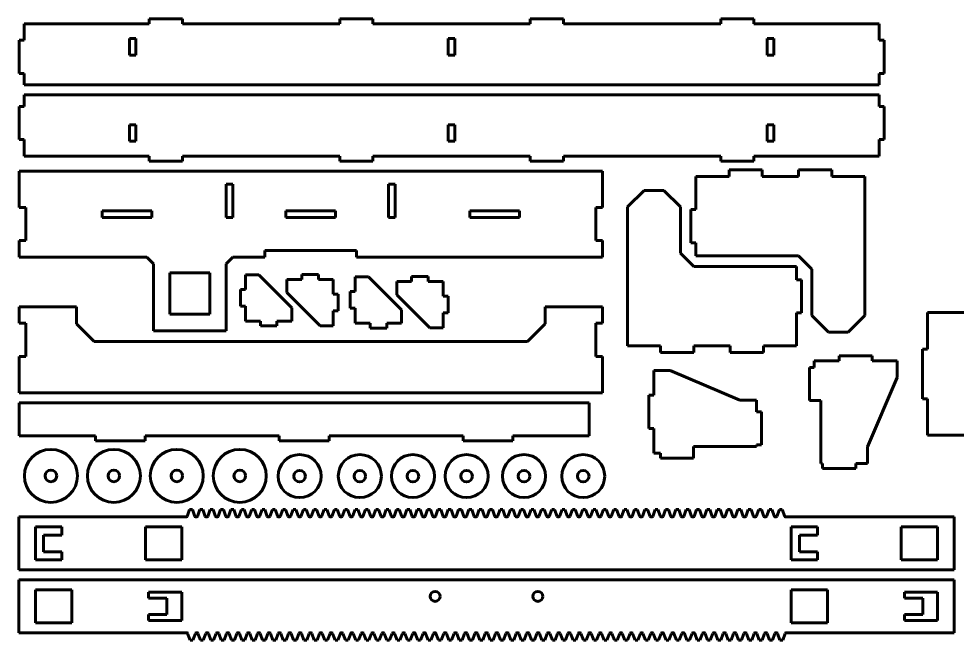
# Model space of a CAD drawing. Header units: millimetres. Extents: x 25 to 1179, y 185 to 548.
# Drawn here: x 25.4 to 308.6, y 185.8 to 373.5 of the extents above; entities that cross this region are included whole.
import ezdxf

# ---------------------------------------------------------------- set-up
doc = ezdxf.new("R2010")
doc.units = ezdxf.units.MM
for name, color, linetype in [('BOTTOM_CORNER_SU', 7, 'Continuous'), ('BOTTOM_JOINT_SUP', 7, 'Continuous'), ('CORNER_SUPPORT', 7, 'Continuous'), ('Default', 7, 'Continuous'), ('FRONT_SUPPORT_PL', 7, 'Continuous'), ('LEG_JOINT_FRONT_', 7, 'Continuous'), ('LEG_JOINT_PLATE', 7, 'Continuous'), ('MAIN_SUPPORT', 7, 'Continuous'), ('RACK_COUNTER_BAC', 7, 'Continuous'), ('RACK_FOR_X', 7, 'Continuous'), ('SPACER', 7, 'Continuous'), ('SPACER_TOP', 7, 'Continuous'), ('TOP_CORNER_SUPPO', 7, 'Continuous')]:
    doc.layers.add(name, color=color, linetype=linetype)

# ---------------------------------------------------------------- blocks, each defined once
blk = doc.blocks.new('SE6')
at = {"layer": 'BOTTOM_JOINT_SUP', "color": 7, "linetype": 'Continuous', "lineweight": 60}
for p, q in [((93.83, 296.23), (97.83, 296.23)), ((93.83, 291.73), (93.83, 296.23)), ((107.83, 286.23), (97.83, 296.23)), ((92.33, 291.73), (93.83, 291.73)), ((92.33, 286.73), (92.33, 291.73)), ((92.33, 286.73), (93.83, 286.73)), ((93.83, 282.23), (93.83, 286.73)), ((107.83, 286.23), (107.83, 282.23)), ((98.33, 282.23), (93.83, 282.23)), ((98.33, 280.73), (98.33, 282.23)), ((103.33, 280.73), (98.33, 280.73)), ((107.83, 282.23), (103.33, 282.23)), ((103.33, 280.73), (103.33, 282.23))]:
    blk.add_line(p, q, dxfattribs=at)
blk = doc.blocks.new('SE7')
at = {"layer": 'FRONT_SUPPORT_PL', "color": 7, "linetype": 'Continuous', "lineweight": 60}
for p, q in [((25.53, 257.54), (197.53, 257.54)), ((25.53, 257.54), (25.53, 247.54)), ((197.53, 247.54), (197.53, 257.54)), ((48.53, 247.54), (25.53, 247.54)), ((48.53, 246.04), (48.53, 247.54)), ((63.53, 246.04), (63.53, 247.54)), ((104.03, 247.54), (63.53, 247.54)), ((104.03, 246.04), (104.03, 247.54)), ((159.53, 247.54), (119.03, 247.54)), ((119.03, 246.04), (119.03, 247.54)), ((159.53, 246.04), (159.53, 247.54)), ((174.53, 247.54), (174.53, 246.04)), ((174.53, 247.54), (197.53, 247.54)), ((48.53, 246.04), (63.53, 246.04)), ((119.03, 246.04), (104.03, 246.04)), ((174.53, 246.04), (159.53, 246.04))]:
    blk.add_line(p, q, dxfattribs=at)
blk = doc.blocks.new('SE8')
at = {"layer": 'LEG_JOINT_FRONT_', "color": 7, "linetype": 'Continuous', "lineweight": 60}
for p, q in [((25.53, 286.54), (42.81, 286.54)), ((25.53, 281.54), (25.53, 286.54)), ((42.81, 281.34), (42.81, 286.54)), ((184.25, 286.54), (201.53, 286.54)), ((184.25, 286.54), (184.25, 281.34)), ((201.53, 286.54), (201.53, 281.54)), ((25.53, 281.54), (27.53, 281.54)), ((27.53, 281.54), (27.53, 271.54)), ((48.11, 276.04), (42.81, 281.34)), ((184.25, 281.34), (178.96, 276.04)), ((199.53, 271.54), (199.53, 281.54)), ((199.53, 281.54), (201.53, 281.54)), ((178.96, 276.04), (48.11, 276.04)), ((25.53, 260.54), (25.53, 271.54)), ((27.53, 271.54), (25.53, 271.54)), ((201.53, 271.54), (199.53, 271.54)), ((201.53, 271.54), (201.53, 260.54)), ((201.53, 260.54), (25.53, 260.54))]:
    blk.add_line(p, q, dxfattribs=at)
blk = doc.blocks.new('SE9')
at = {"layer": 'LEG_JOINT_PLATE', "color": 7, "linetype": 'Continuous', "lineweight": 60}
for p, q in [((25.53, 327.54), (201.53, 327.54)), ((25.53, 316.54), (25.53, 327.54)), ((201.53, 327.54), (201.53, 316.54)), ((88.03, 323.54), (88.03, 313.54)), ((90.03, 323.54), (88.03, 323.54)), ((90.03, 313.54), (90.03, 323.54)), ((137.03, 323.54), (137.03, 313.54)), ((139.03, 323.54), (137.03, 323.54)), ((139.03, 313.54), (139.03, 323.54)), ((27.53, 316.54), (25.53, 316.54)), ((27.53, 316.54), (27.53, 306.54)), ((50.53, 313.54), (50.53, 315.54)), ((50.53, 315.54), (65.53, 315.54)), ((65.53, 315.54), (65.53, 313.54)), ((106.03, 315.54), (106.03, 313.54)), ((121.03, 315.54), (106.03, 315.54)), ((121.03, 313.54), (121.03, 315.54)), ((161.53, 315.54), (161.53, 313.54)), ((176.53, 315.54), (161.53, 315.54)), ((176.53, 313.54), (176.53, 315.54)), ((199.53, 316.54), (201.53, 316.54)), ((199.53, 306.54), (199.53, 316.54)), ((65.53, 313.54), (50.53, 313.54)), ((88.03, 313.54), (90.03, 313.54)), ((121.03, 313.54), (106.03, 313.54)), ((137.03, 313.54), (139.03, 313.54)), ((176.53, 313.54), (161.53, 313.54)), ((25.53, 301.54), (25.53, 306.54)), ((27.53, 306.54), (25.53, 306.54)), ((199.53, 306.54), (201.53, 306.54)), ((201.53, 306.54), (201.53, 301.54)), ((127.36, 303.54), (99.71, 303.54)), ((99.71, 303.54), (99.71, 301.54)), ((127.36, 301.54), (127.36, 303.54)), ((64.03, 301.54), (25.53, 301.54)), ((64.03, 301.54), (66.03, 299.54)), ((88.03, 299.54), (90.03, 301.54)), ((99.71, 301.54), (90.03, 301.54)), ((201.53, 301.54), (127.36, 301.54)), ((66.03, 279.29), (66.03, 299.54)), ((88.03, 299.54), (88.03, 279.29)), ((71.03, 284.29), (71.03, 296.79)), ((71.03, 296.79), (83.03, 296.79)), ((83.03, 296.79), (83.03, 284.29)), ((83.03, 284.29), (71.03, 284.29)), ((88.03, 279.29), (66.03, 279.29))]:
    blk.add_line(p, q, dxfattribs=at)
blk = doc.blocks.new('SE16')
at = {"layer": 'MAIN_SUPPORT', "color": 7, "linetype": 'Continuous', "lineweight": 60}
for p, q in [((27.03, 350.54), (285.03, 350.54)), ((27.03, 347.04), (27.03, 350.54)), ((285.03, 350.54), (285.03, 347.04)), ((25.53, 347.04), (27.03, 347.04)), ((25.53, 337.04), (25.53, 347.04)), ((286.53, 347.04), (285.03, 347.04)), ((286.53, 347.04), (286.53, 337.04)), ((58.78, 341.54), (58.78, 336.54)), ((58.78, 341.54), (60.78, 341.54)), ((60.78, 341.54), (60.78, 336.54)), ((155.03, 341.54), (155.03, 336.54)), ((157.03, 341.54), (155.03, 341.54)), ((157.03, 341.54), (157.03, 336.54)), ((251.28, 341.54), (251.28, 336.54)), ((253.28, 341.54), (251.28, 341.54)), ((253.28, 341.54), (253.28, 336.54)), ((25.53, 337.04), (27.03, 337.04)), ((27.03, 332.04), (27.03, 337.04)), ((285.03, 337.04), (285.03, 332.04)), ((286.53, 337.04), (285.03, 337.04)), ((58.78, 336.54), (60.78, 336.54)), ((155.03, 336.54), (157.03, 336.54)), ((251.28, 336.54), (253.28, 336.54)), ((64.78, 332.04), (27.03, 332.04)), ((64.78, 330.54), (64.78, 332.04)), ((122.28, 332.04), (74.78, 332.04)), ((74.78, 330.54), (74.78, 332.04)), ((122.28, 330.54), (122.28, 332.04)), ((179.78, 332.04), (132.28, 332.04)), ((132.28, 330.54), (132.28, 332.04)), ((179.78, 330.54), (179.78, 332.04)), ((237.28, 332.04), (189.78, 332.04)), ((189.78, 330.54), (189.78, 332.04)), ((237.28, 330.54), (237.28, 332.04)), ((285.03, 332.04), (247.28, 332.04)), ((247.28, 330.54), (247.28, 332.04)), ((74.78, 330.54), (64.78, 330.54)), ((132.28, 330.54), (122.28, 330.54)), ((189.78, 330.54), (179.78, 330.54)), ((247.28, 330.54), (237.28, 330.54))]:
    blk.add_line(p, q, dxfattribs=at)
blk = doc.blocks.new('SE17')
at = {"layer": 'MAIN_SUPPORT', "color": 7, "linetype": 'Continuous', "lineweight": 60}
for p, q in [((27.03, 372.04), (64.78, 372.04)), ((27.03, 367.04), (27.03, 372.04)), ((64.78, 373.54), (64.78, 372.04)), ((64.78, 373.54), (74.78, 373.54)), ((74.78, 373.54), (74.78, 372.04)), ((74.78, 372.04), (122.28, 372.04)), ((122.28, 373.54), (132.28, 373.54)), ((122.28, 373.54), (122.28, 372.04)), ((132.28, 373.54), (132.28, 372.04)), ((132.28, 372.04), (179.78, 372.04)), ((179.78, 373.54), (189.78, 373.54)), ((179.78, 373.54), (179.78, 372.04)), ((189.78, 373.54), (189.78, 372.04)), ((189.78, 372.04), (237.28, 372.04)), ((237.28, 373.54), (247.28, 373.54)), ((237.28, 373.54), (237.28, 372.04)), ((247.28, 373.54), (247.28, 372.04)), ((247.28, 372.04), (285.03, 372.04)), ((285.03, 372.04), (285.03, 367.04)), ((25.53, 367.04), (27.03, 367.04)), ((25.53, 357.04), (25.53, 367.04)), ((60.78, 367.54), (58.78, 367.54)), ((58.78, 362.54), (58.78, 367.54)), ((60.78, 362.54), (60.78, 367.54)), ((157.03, 367.54), (155.03, 367.54)), ((155.03, 362.54), (155.03, 367.54)), ((157.03, 362.54), (157.03, 367.54)), ((253.28, 367.54), (251.28, 367.54)), ((251.28, 362.54), (251.28, 367.54)), ((253.28, 362.54), (253.28, 367.54)), ((286.53, 367.04), (285.03, 367.04)), ((286.53, 367.04), (286.53, 357.04)), ((58.78, 362.54), (60.78, 362.54)), ((155.03, 362.54), (157.03, 362.54)), ((253.28, 362.54), (251.28, 362.54)), ((25.53, 357.04), (27.03, 357.04)), ((27.03, 353.54), (27.03, 357.04)), ((285.03, 357.04), (285.03, 353.54)), ((286.53, 357.04), (285.03, 357.04)), ((285.03, 353.54), (27.03, 353.54))]:
    blk.add_line(p, q, dxfattribs=at)
blk = doc.blocks.new('SE19')
at = {"layer": 'TOP_CORNER_SUPPO', "color": 7, "linetype": 'Continuous', "lineweight": 60}
for p, q in [((229.76, 325.89), (229.76, 315.89)), ((239.76, 325.89), (229.76, 325.89)), ((239.76, 325.89), (239.76, 327.89)), ((239.76, 327.89), (249.76, 327.89)), ((249.76, 327.89), (249.76, 325.89)), ((260.76, 325.89), (249.76, 325.89)), ((260.76, 327.89), (260.76, 325.89)), ((260.76, 327.89), (270.76, 327.89)), ((270.76, 327.89), (270.76, 325.89)), ((280.76, 325.89), (270.76, 325.89)), ((280.76, 283.89), (280.76, 325.89)), ((229.76, 315.89), (228.26, 315.89)), ((228.26, 315.89), (228.26, 305.89)), ((228.26, 305.89), (229.76, 305.89)), ((229.76, 305.89), (229.76, 301.89)), ((260.76, 301.89), (229.76, 301.89)), ((260.76, 301.89), (264.76, 297.89)), ((264.76, 297.89), (264.76, 283.89)), ((264.76, 283.89), (269.76, 278.89)), ((275.76, 278.89), (280.76, 283.89)), ((269.76, 278.89), (275.76, 278.89))]:
    blk.add_line(p, q, dxfattribs=at)
blk = doc.blocks.new('SE20')
at = {"layer": 'TOP_CORNER_SUPPO', "color": 7, "linetype": 'Continuous', "lineweight": 60}
for p, q in [((214.12, 321.7), (209.12, 316.7)), ((220.12, 321.7), (214.12, 321.7)), ((225.12, 316.7), (220.12, 321.7)), ((209.12, 316.7), (209.12, 274.7)), ((225.12, 302.7), (225.12, 316.7)), ((229.12, 298.7), (225.12, 302.7)), ((229.12, 298.7), (260.12, 298.7)), ((260.12, 294.7), (260.12, 298.7)), ((261.62, 294.7), (260.12, 294.7)), ((261.62, 284.7), (261.62, 294.7)), ((260.12, 274.7), (260.12, 284.7)), ((260.12, 284.7), (261.62, 284.7)), ((209.12, 274.7), (219.12, 274.7)), ((219.12, 272.7), (219.12, 274.7)), ((229.12, 272.7), (219.12, 272.7)), ((229.12, 274.7), (240.12, 274.7)), ((229.12, 272.7), (229.12, 274.7)), ((240.12, 272.7), (240.12, 274.7)), ((250.12, 272.7), (240.12, 272.7)), ((250.12, 274.7), (260.12, 274.7)), ((250.12, 274.7), (250.12, 272.7))]:
    blk.add_line(p, q, dxfattribs=at)
blk = doc.blocks.new('SE21')
at = {"layer": 'BOTTOM_JOINT_SUP', "color": 7, "linetype": 'Continuous', "lineweight": 60}
for p, q in [((106.33, 294.8), (110.83, 294.8)), ((106.33, 290.8), (106.33, 294.8)), ((110.83, 296.3), (110.83, 294.8)), ((110.83, 296.3), (115.83, 296.3)), ((115.83, 296.3), (115.83, 294.8)), ((115.83, 294.8), (120.33, 294.8)), ((120.33, 294.8), (120.33, 290.3)), ((106.33, 290.8), (116.33, 280.8)), ((121.83, 290.3), (120.33, 290.3)), ((121.83, 290.3), (121.83, 285.3)), ((120.33, 285.3), (120.33, 280.8)), ((121.83, 285.3), (120.33, 285.3)), ((120.33, 280.8), (116.33, 280.8))]:
    blk.add_line(p, q, dxfattribs=at)
blk = doc.blocks.new('SE24')
at = {"layer": 'BOTTOM_JOINT_SUP', "color": 7, "linetype": 'Continuous', "lineweight": 60}
for p, q in [((126.95, 295.62), (130.95, 295.62)), ((126.95, 291.12), (126.95, 295.62)), ((140.95, 285.62), (130.95, 295.62)), ((125.45, 291.12), (126.95, 291.12)), ((125.45, 286.12), (125.45, 291.12)), ((125.45, 286.12), (126.95, 286.12)), ((126.95, 281.62), (126.95, 286.12)), ((140.95, 285.62), (140.95, 281.62)), ((131.45, 281.62), (126.95, 281.62)), ((131.45, 280.12), (131.45, 281.62)), ((140.95, 281.62), (136.45, 281.62)), ((136.45, 280.12), (136.45, 281.62)), ((136.45, 280.12), (131.45, 280.12))]:
    blk.add_line(p, q, dxfattribs=at)
blk = doc.blocks.new('SE25')
at = {"layer": 'BOTTOM_JOINT_SUP', "color": 7, "linetype": 'Continuous', "lineweight": 60}
for p, q in [((143.95, 295.69), (143.95, 294.19)), ((143.95, 295.69), (148.95, 295.69)), ((148.95, 295.69), (148.95, 294.19)), ((139.45, 294.19), (143.95, 294.19)), ((139.45, 290.19), (139.45, 294.19)), ((148.95, 294.19), (153.45, 294.19)), ((153.45, 294.19), (153.45, 289.69)), ((139.45, 290.19), (149.45, 280.19)), ((154.95, 289.69), (153.45, 289.69)), ((154.95, 289.69), (154.95, 284.69)), ((153.45, 284.69), (153.45, 280.19)), ((154.95, 284.69), (153.45, 284.69)), ((153.45, 280.19), (149.45, 280.19))]:
    blk.add_line(p, q, dxfattribs=at)
blk = doc.blocks.new('SE29')
at = {"layer": 'BOTTOM_CORNER_SU', "color": 7, "linetype": 'Continuous', "lineweight": 60}
for p, q in [((217.04, 267.29), (217.04, 259.79)), ((222.04, 267.29), (217.04, 267.29)), ((222.04, 267.29), (243.04, 258.29)), ((215.54, 259.79), (217.04, 259.79)), ((215.54, 249.79), (215.54, 259.79)), ((248.04, 258.29), (243.04, 258.29)), ((248.04, 254.79), (248.04, 258.29)), ((249.54, 254.79), (248.04, 254.79)), ((249.54, 254.79), (249.54, 244.79)), ((215.54, 249.79), (217.04, 249.79)), ((217.04, 249.79), (217.04, 242.29)), ((229.04, 240.79), (229.04, 244.29)), ((248.04, 244.29), (229.04, 244.29)), ((248.04, 244.29), (248.04, 244.79)), ((249.54, 244.79), (248.04, 244.79)), ((219.04, 242.29), (217.04, 242.29)), ((219.04, 242.29), (219.04, 240.79)), ((229.04, 240.79), (219.04, 240.79))]:
    blk.add_line(p, q, dxfattribs=at)
blk = doc.blocks.new('SE30')
at = {"layer": 'BOTTOM_CORNER_SU', "color": 7, "linetype": 'Continuous', "lineweight": 60}
for p, q in [((273, 270.21), (265.5, 270.21)), ((265.5, 268.21), (265.5, 270.21)), ((273, 271.71), (273, 270.21)), ((273, 271.71), (283, 271.71)), ((283, 271.71), (283, 270.21)), ((290.5, 270.21), (283, 270.21)), ((290.5, 265.21), (290.5, 270.21)), ((264, 258.21), (264, 268.21)), ((265.5, 268.21), (264, 268.21)), ((290.5, 265.21), (281.5, 244.21)), ((264, 258.21), (267.5, 258.21)), ((267.5, 239.21), (267.5, 258.21)), ((281.5, 239.21), (281.5, 244.21)), ((267.5, 239.21), (268, 239.21)), ((268, 237.71), (268, 239.21)), ((278, 239.21), (281.5, 239.21)), ((278, 237.71), (278, 239.21)), ((278, 237.71), (268, 237.71))]:
    blk.add_line(p, q, dxfattribs=at)
blk = doc.blocks.new('SE32')
at = {"layer": 'CORNER_SUPPORT', "color": 7, "linetype": 'Continuous', "lineweight": 60}
for p, q in [((299.64, 284.77), (299.64, 273.77)), ((311.16, 284.77), (299.64, 284.77)), ((335.53, 272.82), (312.06, 284.56)), ((298.14, 273.77), (299.64, 273.77)), ((298.14, 258.77), (298.14, 273.77)), ((336.64, 269.27), (336.64, 271.03)), ((318.14, 267.27), (334.64, 267.27)), ((318.14, 267.27), (318.14, 265.27)), ((318.14, 265.27), (334.64, 265.27)), ((336.64, 263.27), (336.64, 261.5)), ((298.14, 258.77), (299.64, 258.77)), ((299.64, 258.77), (299.64, 247.77)), ((335.53, 259.72), (312.06, 247.98)), ((311.16, 247.77), (299.64, 247.77))]:
    blk.add_line(p, q, dxfattribs=at)
for centre, start, end in [((311.16, 282.77), 63.4349, 90), ((334.64, 271.03), 0, 63.4349), ((334.64, 269.27), 270, 0), ((334.64, 263.27), 0, 90), ((334.64, 261.5), 296.5651, 0), ((311.16, 249.77), 270, 296.5651)]:
    blk.add_arc(centre, 2, start, end, dxfattribs=at)
blk = doc.blocks.new('SE95')
at = {"layer": 'RACK_COUNTER_BAC', "color": 7, "linetype": 'Continuous', "lineweight": 60}
for p, q in [((76.19, 223.21), (76.95, 225.3)), ((76.95, 225.3), (77.8, 225.3)), ((77.8, 225.3), (78.56, 223.21)), ((79.32, 223.21), (80.08, 225.3)), ((80.08, 225.3), (80.92, 225.3)), ((80.92, 225.3), (81.68, 223.21)), ((82.44, 223.21), (83.2, 225.3)), ((83.2, 225.3), (84.04, 225.3)), ((84.04, 225.3), (84.8, 223.21)), ((85.56, 223.21), (86.32, 225.3)), ((86.32, 225.3), (87.16, 225.3)), ((87.16, 225.3), (87.92, 223.21)), ((88.69, 223.21), (89.44, 225.3)), ((89.44, 225.3), (90.29, 225.3)), ((90.29, 225.3), (91.05, 223.21)), ((91.81, 223.21), (92.57, 225.3)), ((92.57, 225.3), (93.41, 225.3)), ((93.41, 225.3), (94.17, 223.21)), ((94.93, 223.21), (95.69, 225.3)), ((95.69, 225.3), (96.53, 225.3)), ((96.53, 225.3), (97.29, 223.21)), ((98.05, 223.21), (98.81, 225.3)), ((98.81, 225.3), (99.66, 225.3)), ((99.66, 225.3), (100.41, 223.21)), ((101.18, 223.21), (101.94, 225.3)), ((101.94, 225.3), (102.78, 225.3)), ((102.78, 225.3), (103.54, 223.21)), ((104.3, 223.21), (105.06, 225.3)), ((105.06, 225.3), (105.9, 225.3)), ((105.9, 225.3), (106.66, 223.21)), ((107.42, 223.21), (108.18, 225.3)), ((108.18, 225.3), (109.02, 225.3)), ((109.02, 225.3), (109.78, 223.21)), ((110.55, 223.21), (111.3, 225.3)), ((111.3, 225.3), (112.15, 225.3)), ((112.15, 225.3), (112.91, 223.21)), ((113.67, 223.21), (114.43, 225.3)), ((114.43, 225.3), (115.27, 225.3)), ((115.27, 225.3), (116.03, 223.21)), ((116.79, 223.21), (117.55, 225.3)), ((117.55, 225.3), (118.39, 225.3)), ((118.39, 225.3), (119.15, 223.21)), ((119.91, 223.21), (120.67, 225.3)), ((120.67, 225.3), (121.52, 225.3)), ((121.52, 225.3), (122.27, 223.21)), ((123.04, 223.21), (123.8, 225.3)), ((123.8, 225.3), (124.64, 225.3)), ((124.64, 225.3), (125.4, 223.21)), ((126.16, 223.21), (126.92, 225.3)), ((126.92, 225.3), (127.76, 225.3)), ((127.76, 225.3), (128.52, 223.21)), ((129.28, 223.21), (130.04, 225.3)), ((130.04, 225.3), (130.88, 225.3)), ((130.88, 225.3), (131.64, 223.21)), ((132.4, 223.21), (133.16, 225.3)), ((133.16, 225.3), (134.01, 225.3)), ((134.01, 225.3), (134.77, 223.21)), ((135.53, 223.21), (136.29, 225.3)), ((136.29, 225.3), (137.13, 225.3)), ((137.13, 225.3), (137.89, 223.21)), ((138.65, 223.21), (139.41, 225.3)), ((139.41, 225.3), (140.25, 225.3)), ((140.25, 225.3), (141.01, 223.21)), ((141.77, 223.21), (142.53, 225.3)), ((142.53, 225.3), (143.38, 225.3)), ((143.38, 225.3), (144.13, 223.21)), ((144.9, 223.21), (145.66, 225.3)), ((145.66, 225.3), (146.5, 225.3)), ((146.5, 225.3), (147.26, 223.21)), ((148.02, 223.21), (148.78, 225.3)), ((148.78, 225.3), (149.62, 225.3)), ((149.62, 225.3), (150.38, 223.21)), ((151.14, 223.21), (151.9, 225.3)), ((151.9, 225.3), (152.74, 225.3)), ((152.74, 225.3), (153.5, 223.21)), ((154.26, 223.21), (155.02, 225.3)), ((155.02, 225.3), (155.87, 225.3)), ((155.87, 225.3), (156.63, 223.21)), ((157.39, 223.21), (158.15, 225.3)), ((158.15, 225.3), (158.99, 225.3)), ((158.99, 225.3), (159.75, 223.21)), ((160.51, 223.21), (161.27, 225.3)), ((161.27, 225.3), (162.11, 225.3)), ((162.11, 225.3), (162.87, 223.21)), ((163.63, 223.21), (164.39, 225.3)), ((164.39, 225.3), (165.23, 225.3)), ((165.23, 225.3), (165.99, 223.21)), ((166.76, 223.21), (167.51, 225.3)), ((167.51, 225.3), (168.36, 225.3)), ((168.36, 225.3), (169.12, 223.21)), ((169.88, 223.21), (170.64, 225.3)), ((170.64, 225.3), (171.48, 225.3)), ((171.48, 225.3), (172.24, 223.21)), ((173, 223.21), (173.76, 225.3)), ((173.76, 225.3), (174.6, 225.3)), ((174.6, 225.3), (175.36, 223.21)), ((176.12, 223.21), (176.88, 225.3)), ((176.88, 225.3), (177.73, 225.3)), ((177.73, 225.3), (178.49, 223.21)), ((179.25, 223.21), (180.01, 225.3)), ((180.01, 225.3), (180.85, 225.3)), ((180.85, 225.3), (181.61, 223.21)), ((182.37, 223.21), (183.13, 225.3)), ((183.13, 225.3), (183.97, 225.3)), ((183.97, 225.3), (184.73, 223.21)), ((185.49, 223.21), (186.25, 225.3)), ((186.25, 225.3), (187.09, 225.3)), ((187.09, 225.3), (187.85, 223.21)), ((188.62, 223.21), (189.37, 225.3)), ((189.37, 225.3), (190.22, 225.3)), ((190.22, 225.3), (190.98, 223.21)), ((191.74, 223.21), (192.5, 225.3)), ((192.5, 225.3), (193.34, 225.3)), ((193.34, 225.3), (194.1, 223.21)), ((194.86, 223.21), (195.62, 225.3)), ((195.62, 225.3), (196.46, 225.3)), ((196.46, 225.3), (197.22, 223.21)), ((197.98, 223.21), (198.74, 225.3)), ((198.74, 225.3), (199.59, 225.3)), ((199.59, 225.3), (200.34, 223.21)), ((201.11, 223.21), (201.87, 225.3)), ((201.87, 225.3), (202.71, 225.3)), ((202.71, 225.3), (203.47, 223.21)), ((204.23, 223.21), (204.99, 225.3)), ((204.99, 225.3), (205.83, 225.3)), ((205.83, 225.3), (206.59, 223.21)), ((207.35, 223.21), (208.11, 225.3)), ((208.11, 225.3), (208.95, 225.3)), ((208.95, 225.3), (209.71, 223.21)), ((210.48, 223.21), (211.23, 225.3)), ((211.23, 225.3), (212.08, 225.3)), ((212.08, 225.3), (212.84, 223.21)), ((213.6, 223.21), (214.36, 225.3)), ((214.36, 225.3), (215.2, 225.3)), ((215.2, 225.3), (215.96, 223.21)), ((216.72, 223.21), (217.48, 225.3)), ((217.48, 225.3), (218.32, 225.3)), ((218.32, 225.3), (219.08, 223.21)), ((219.84, 223.21), (220.6, 225.3)), ((220.6, 225.3), (221.45, 225.3)), ((221.45, 225.3), (222.2, 223.21)), ((222.97, 223.21), (223.73, 225.3)), ((223.73, 225.3), (224.57, 225.3)), ((224.57, 225.3), (225.33, 223.21)), ((226.09, 223.21), (226.85, 225.3)), ((226.85, 225.3), (227.69, 225.3)), ((227.69, 225.3), (228.45, 223.21)), ((229.21, 223.21), (229.97, 225.3)), ((229.97, 225.3), (230.81, 225.3)), ((230.81, 225.3), (231.57, 223.21)), ((232.33, 223.21), (233.09, 225.3)), ((233.09, 225.3), (233.94, 225.3)), ((233.94, 225.3), (234.7, 223.21)), ((235.46, 223.21), (236.22, 225.3)), ((236.22, 225.3), (237.06, 225.3)), ((237.06, 225.3), (237.82, 223.21)), ((238.58, 223.21), (239.34, 225.3)), ((239.34, 225.3), (240.18, 225.3)), ((240.18, 225.3), (240.94, 223.21)), ((241.7, 223.21), (242.46, 225.3)), ((242.46, 225.3), (243.3, 225.3)), ((243.3, 225.3), (244.06, 223.21)), ((244.83, 223.21), (245.58, 225.3)), ((245.58, 225.3), (246.43, 225.3)), ((246.43, 225.3), (247.19, 223.21)), ((247.95, 223.21), (248.71, 225.3)), ((248.71, 225.3), (249.55, 225.3)), ((249.55, 225.3), (250.31, 223.21)), ((251.07, 223.21), (251.83, 225.3)), ((251.83, 225.3), (252.67, 225.3)), ((252.67, 225.3), (253.43, 223.21)), ((254.19, 223.21), (254.95, 225.3)), ((254.95, 225.3), (255.8, 225.3)), ((255.8, 225.3), (256.56, 223.21)), ((25.4, 223.05), (75.96, 223.05)), ((25.4, 207.05), (25.4, 223.05)), ((78.79, 223.05), (79.08, 223.05)), ((81.91, 223.05), (82.2, 223.05)), ((85.04, 223.05), (85.33, 223.05)), ((88.16, 223.05), (88.45, 223.05)), ((91.28, 223.05), (91.57, 223.05)), ((94.4, 223.05), (94.7, 223.05)), ((97.53, 223.05), (97.82, 223.05)), ((100.65, 223.05), (100.94, 223.05)), ((103.77, 223.05), (104.06, 223.05)), ((106.9, 223.05), (107.19, 223.05)), ((110.02, 223.05), (110.31, 223.05)), ((113.14, 223.05), (113.43, 223.05)), ((116.26, 223.05), (116.56, 223.05)), ((119.39, 223.05), (119.68, 223.05)), ((122.51, 223.05), (122.8, 223.05)), ((125.63, 223.05), (125.92, 223.05)), ((128.76, 223.05), (129.05, 223.05)), ((131.88, 223.05), (132.17, 223.05)), ((135, 223.05), (135.29, 223.05)), ((138.12, 223.05), (138.42, 223.05)), ((141.25, 223.05), (141.54, 223.05)), ((144.37, 223.05), (144.66, 223.05)), ((147.49, 223.05), (147.78, 223.05)), ((150.61, 223.05), (150.91, 223.05)), ((153.74, 223.05), (154.03, 223.05)), ((156.86, 223.05), (157.15, 223.05)), ((159.98, 223.05), (160.28, 223.05)), ((163.11, 223.05), (163.4, 223.05)), ((166.23, 223.05), (166.52, 223.05)), ((169.35, 223.05), (169.64, 223.05)), ((172.47, 223.05), (172.77, 223.05)), ((175.6, 223.05), (175.89, 223.05)), ((178.72, 223.05), (179.01, 223.05)), ((181.84, 223.05), (182.13, 223.05)), ((184.97, 223.05), (185.26, 223.05)), ((188.09, 223.05), (188.38, 223.05)), ((191.21, 223.05), (191.5, 223.05)), ((194.33, 223.05), (194.63, 223.05)), ((197.46, 223.05), (197.75, 223.05)), ((200.58, 223.05), (200.87, 223.05)), ((203.7, 223.05), (203.99, 223.05)), ((206.83, 223.05), (207.12, 223.05)), ((209.95, 223.05), (210.24, 223.05)), ((213.07, 223.05), (213.36, 223.05)), ((216.19, 223.05), (216.49, 223.05)), ((219.32, 223.05), (219.61, 223.05)), ((222.44, 223.05), (222.73, 223.05)), ((225.56, 223.05), (225.85, 223.05)), ((228.68, 223.05), (228.98, 223.05)), ((231.81, 223.05), (232.1, 223.05)), ((234.93, 223.05), (235.22, 223.05)), ((238.05, 223.05), (238.35, 223.05)), ((241.18, 223.05), (241.47, 223.05)), ((244.3, 223.05), (244.59, 223.05)), ((247.42, 223.05), (247.71, 223.05)), ((250.54, 223.05), (250.84, 223.05)), ((253.67, 223.05), (253.96, 223.05)), ((256.79, 223.05), (307.7, 223.05)), ((307.7, 223.05), (307.7, 207.05)), ((30.4, 210.05), (30.4, 220.05)), ((30.4, 220.05), (38.4, 220.05)), ((38.4, 220.05), (38.4, 217.55)), ((74.6, 220.05), (63.6, 220.05)), ((63.6, 220.05), (63.6, 210.05)), ((74.6, 210.05), (74.6, 220.05)), ((258.5, 220.05), (258.5, 210.05)), ((266.5, 220.05), (258.5, 220.05)), ((266.5, 217.55), (266.5, 220.05)), ((291.7, 220.05), (291.7, 210.05)), ((302.7, 220.05), (291.7, 220.05)), ((302.7, 210.05), (302.7, 220.05)), ((38.4, 217.55), (32.9, 217.55)), ((32.9, 217.55), (32.9, 212.55)), ((261, 217.55), (266.5, 217.55)), ((261, 212.55), (261, 217.55)), ((32.9, 212.55), (38.4, 212.55)), ((38.4, 212.55), (38.4, 210.05)), ((266.5, 212.55), (261, 212.55)), ((266.5, 210.05), (266.5, 212.55)), ((38.4, 210.05), (30.4, 210.05)), ((63.6, 210.05), (74.6, 210.05)), ((258.5, 210.05), (266.5, 210.05)), ((291.7, 210.05), (302.7, 210.05)), ((307.7, 207.05), (25.4, 207.05))]:
    blk.add_line(p, q, dxfattribs=at)
for centre, start, end in [((75.96, 223.3), 270, 340), ((78.79, 223.3), 200, 270), ((79.08, 223.3), 270, 340), ((81.91, 223.3), 200, 270), ((82.2, 223.3), 270, 340), ((85.04, 223.3), 200, 270), ((85.33, 223.3), 270, 340), ((88.16, 223.3), 200, 270), ((88.45, 223.3), 270, 340), ((91.28, 223.3), 200, 270), ((91.57, 223.3), 270, 340), ((94.4, 223.3), 200, 270), ((94.7, 223.3), 270, 340), ((97.53, 223.3), 200, 270), ((97.82, 223.3), 270, 340), ((100.65, 223.3), 200, 270), ((100.94, 223.3), 270, 340), ((103.77, 223.3), 200, 270), ((104.06, 223.3), 270, 340), ((106.9, 223.3), 200, 270), ((107.19, 223.3), 270, 340), ((110.02, 223.3), 200, 270), ((110.31, 223.3), 270, 340), ((113.14, 223.3), 200, 270), ((113.43, 223.3), 270, 340), ((116.26, 223.3), 200, 270), ((116.56, 223.3), 270, 340), ((119.39, 223.3), 200, 270), ((119.68, 223.3), 270, 340), ((122.51, 223.3), 200, 270), ((122.8, 223.3), 270, 340), ((125.63, 223.3), 200, 270), ((125.92, 223.3), 270, 340), ((128.76, 223.3), 200, 270), ((129.05, 223.3), 270, 340), ((131.88, 223.3), 200, 270), ((132.17, 223.3), 270, 340), ((135, 223.3), 200, 270), ((135.29, 223.3), 270, 340), ((138.12, 223.3), 200, 270), ((138.42, 223.3), 270, 340), ((141.25, 223.3), 200, 270), ((141.54, 223.3), 270, 340), ((144.37, 223.3), 200, 270), ((144.66, 223.3), 270, 340), ((147.49, 223.3), 200, 270), ((147.78, 223.3), 270, 340), ((150.61, 223.3), 200, 270), ((150.91, 223.3), 270, 340), ((153.74, 223.3), 200, 270), ((154.03, 223.3), 270, 340), ((156.86, 223.3), 200, 270), ((157.15, 223.3), 270, 340), ((159.98, 223.3), 200, 270), ((160.28, 223.3), 270, 340), ((163.11, 223.3), 200, 270), ((163.4, 223.3), 270, 340), ((166.23, 223.3), 200, 270), ((166.52, 223.3), 270, 340), ((169.35, 223.3), 200, 270), ((169.64, 223.3), 270, 340), ((172.47, 223.3), 200, 270), ((172.77, 223.3), 270, 340), ((175.6, 223.3), 200, 270), ((175.89, 223.3), 270, 340), ((178.72, 223.3), 200, 270), ((179.01, 223.3), 270, 340), ((181.84, 223.3), 200, 270), ((182.13, 223.3), 270, 340), ((184.97, 223.3), 200, 270), ((185.26, 223.3), 270, 340), ((188.09, 223.3), 200, 270), ((188.38, 223.3), 270, 340), ((191.21, 223.3), 200, 270), ((191.5, 223.3), 270, 340), ((194.33, 223.3), 200, 270), ((194.63, 223.3), 270, 340), ((197.46, 223.3), 200, 270), ((197.75, 223.3), 270, 340), ((200.58, 223.3), 200, 270), ((200.87, 223.3), 270, 340), ((203.7, 223.3), 200, 270), ((203.99, 223.3), 270, 340), ((206.83, 223.3), 200, 270), ((207.12, 223.3), 270, 340), ((209.95, 223.3), 200, 270), ((210.24, 223.3), 270, 340), ((213.07, 223.3), 200, 270), ((213.36, 223.3), 270, 340), ((216.19, 223.3), 200, 270), ((216.49, 223.3), 270, 340), ((219.32, 223.3), 200, 270), ((219.61, 223.3), 270, 340), ((222.44, 223.3), 200, 270), ((222.73, 223.3), 270, 340), ((225.56, 223.3), 200, 270), ((225.85, 223.3), 270, 340), ((228.68, 223.3), 200, 270), ((228.98, 223.3), 270, 340), ((231.81, 223.3), 200, 270), ((232.1, 223.3), 270, 340), ((234.93, 223.3), 200, 270), ((235.22, 223.3), 270, 340), ((238.05, 223.3), 200, 270), ((238.35, 223.3), 270, 340), ((241.18, 223.3), 200, 270), ((241.47, 223.3), 270, 340), ((244.3, 223.3), 200, 270), ((244.59, 223.3), 270, 340), ((247.42, 223.3), 200, 270), ((247.71, 223.3), 270, 340), ((250.54, 223.3), 200, 270), ((250.84, 223.3), 270, 340), ((253.67, 223.3), 200, 270), ((253.96, 223.3), 270, 340), ((256.79, 223.3), 200, 270)]:
    blk.add_arc(centre, 0.25, start, end, dxfattribs=at)
blk = doc.blocks.new('SE96')
at = {"layer": 'RACK_FOR_X', "color": 7, "linetype": 'Continuous', "lineweight": 60}
for p, q in [((25.4, 204.05), (307.7, 204.05)), ((25.4, 188.05), (25.4, 204.05)), ((307.7, 204.05), (307.7, 188.05)), ((30.4, 191.05), (30.4, 201.05)), ((30.4, 201.05), (41.4, 201.05)), ((41.4, 201.05), (41.4, 191.05)), ((74.6, 200.37), (64.6, 200.37)), ((64.6, 200.37), (64.6, 198.55)), ((64.6, 198.55), (70.1, 198.55)), ((70.1, 198.55), (70.1, 193.55)), ((74.6, 191.73), (74.6, 200.37)), ((258.51, 201.05), (258.51, 191.05)), ((269.51, 201.05), (258.51, 201.05)), ((269.51, 191.05), (269.51, 201.05)), ((292.7, 198.55), (292.7, 200.37)), ((292.7, 200.37), (302.7, 200.37)), ((298.2, 198.55), (292.7, 198.55)), ((298.2, 193.55), (298.2, 198.55)), ((302.7, 200.37), (302.7, 191.73)), ((64.6, 193.55), (64.6, 191.73)), ((70.1, 193.55), (64.6, 193.55)), ((292.7, 191.73), (292.7, 193.55)), ((292.7, 193.55), (298.2, 193.55)), ((41.4, 191.05), (30.4, 191.05)), ((64.6, 191.73), (74.6, 191.73)), ((258.51, 191.05), (269.51, 191.05)), ((302.7, 191.73), (292.7, 191.73)), ((76.14, 188.05), (25.4, 188.05)), ((77.13, 185.8), (76.37, 187.88)), ((78.73, 187.88), (77.97, 185.8)), ((79.26, 188.05), (78.97, 188.05)), ((80.25, 185.8), (79.49, 187.88)), ((81.85, 187.88), (81.1, 185.8)), ((82.38, 188.05), (82.09, 188.05)), ((83.38, 185.8), (82.62, 187.88)), ((84.98, 187.88), (84.22, 185.8)), ((85.5, 188.05), (85.21, 188.05)), ((86.5, 185.8), (85.74, 187.88)), ((88.1, 187.88), (87.34, 185.8)), ((88.63, 188.05), (88.34, 188.05)), ((89.62, 185.8), (88.86, 187.88)), ((91.22, 187.88), (90.46, 185.8)), ((91.75, 188.05), (91.46, 188.05)), ((92.74, 185.8), (91.98, 187.88)), ((94.35, 187.88), (93.59, 185.8)), ((94.87, 188.05), (94.58, 188.05)), ((95.87, 185.8), (95.11, 187.88)), ((97.47, 187.88), (96.71, 185.8)), ((98, 188.05), (97.7, 188.05)), ((98.99, 185.8), (98.23, 187.88)), ((100.59, 187.88), (99.83, 185.8)), ((101.12, 188.05), (100.83, 188.05)), ((102.11, 185.8), (101.35, 187.88)), ((103.71, 187.88), (102.96, 185.8)), ((104.24, 188.05), (103.95, 188.05)), ((105.24, 185.8), (104.48, 187.88)), ((106.84, 187.88), (106.08, 185.8)), ((107.36, 188.05), (107.07, 188.05)), ((108.36, 185.8), (107.6, 187.88)), ((109.96, 187.88), (109.2, 185.8)), ((110.49, 188.05), (110.19, 188.05)), ((111.48, 185.8), (110.72, 187.88)), ((113.08, 187.88), (112.32, 185.8)), ((113.61, 188.05), (113.32, 188.05)), ((114.6, 185.8), (113.84, 187.88)), ((116.21, 187.88), (115.45, 185.8)), ((116.73, 188.05), (116.44, 188.05)), ((117.73, 185.8), (116.97, 187.88)), ((119.33, 187.88), (118.57, 185.8)), ((119.86, 188.05), (119.56, 188.05)), ((120.85, 185.8), (120.09, 187.88)), ((122.45, 187.88), (121.69, 185.8)), ((122.98, 188.05), (122.69, 188.05)), ((123.97, 185.8), (123.21, 187.88)), ((125.57, 187.88), (124.81, 185.8)), ((126.1, 188.05), (125.81, 188.05)), ((127.09, 185.8), (126.34, 187.88)), ((128.7, 187.88), (127.94, 185.8)), ((129.22, 188.05), (128.93, 188.05)), ((130.22, 185.8), (129.46, 187.88)), ((131.82, 187.88), (131.06, 185.8)), ((132.35, 188.05), (132.05, 188.05)), ((133.34, 185.8), (132.58, 187.88)), ((134.94, 187.88), (134.18, 185.8)), ((135.47, 188.05), (135.18, 188.05)), ((136.46, 185.8), (135.7, 187.88)), ((138.07, 187.88), (137.31, 185.8)), ((138.59, 188.05), (138.3, 188.05)), ((139.59, 185.8), (138.83, 187.88)), ((141.19, 187.88), (140.43, 185.8)), ((141.71, 188.05), (141.42, 188.05)), ((142.71, 185.8), (141.95, 187.88)), ((144.31, 187.88), (143.55, 185.8)), ((144.84, 188.05), (144.55, 188.05)), ((145.83, 185.8), (145.07, 187.88)), ((147.43, 187.88), (146.67, 185.8)), ((147.96, 188.05), (147.67, 188.05)), ((148.95, 185.8), (148.2, 187.88)), ((150.56, 187.88), (149.8, 185.8)), ((151.08, 188.05), (150.79, 188.05)), ((152.08, 185.8), (151.32, 187.88)), ((153.68, 187.88), (152.92, 185.8)), ((154.21, 188.05), (153.91, 188.05)), ((155.2, 185.8), (154.44, 187.88)), ((156.8, 187.88), (156.04, 185.8)), ((157.33, 188.05), (157.04, 188.05)), ((158.32, 185.8), (157.56, 187.88)), ((159.92, 187.88), (159.17, 185.8)), ((160.45, 188.05), (160.16, 188.05)), ((161.45, 185.8), (160.69, 187.88)), ((163.05, 187.88), (162.29, 185.8)), ((163.57, 188.05), (163.28, 188.05)), ((164.57, 185.8), (163.81, 187.88)), ((166.17, 187.88), (165.41, 185.8)), ((166.7, 188.05), (166.41, 188.05)), ((167.69, 185.8), (166.93, 187.88)), ((169.29, 187.88), (168.53, 185.8)), ((169.82, 188.05), (169.53, 188.05)), ((170.81, 185.8), (170.06, 187.88)), ((172.42, 187.88), (171.66, 185.8)), ((172.94, 188.05), (172.65, 188.05)), ((173.94, 185.8), (173.18, 187.88)), ((175.54, 187.88), (174.78, 185.8)), ((176.07, 188.05), (175.77, 188.05)), ((177.06, 185.8), (176.3, 187.88)), ((178.66, 187.88), (177.9, 185.8)), ((179.19, 188.05), (178.9, 188.05)), ((180.18, 185.8), (179.42, 187.88)), ((181.78, 187.88), (181.03, 185.8)), ((182.31, 188.05), (182.02, 188.05)), ((183.31, 185.8), (182.55, 187.88)), ((184.91, 187.88), (184.15, 185.8)), ((185.43, 188.05), (185.14, 188.05)), ((186.43, 185.8), (185.67, 187.88)), ((188.03, 187.88), (187.27, 185.8)), ((188.56, 188.05), (188.27, 188.05)), ((189.55, 185.8), (188.79, 187.88)), ((191.15, 187.88), (190.39, 185.8)), ((191.68, 188.05), (191.39, 188.05)), ((192.67, 185.8), (191.91, 187.88)), ((194.28, 187.88), (193.52, 185.8)), ((194.8, 188.05), (194.51, 188.05)), ((195.8, 185.8), (195.04, 187.88)), ((197.4, 187.88), (196.64, 185.8)), ((197.93, 188.05), (197.63, 188.05)), ((198.92, 185.8), (198.16, 187.88)), ((200.52, 187.88), (199.76, 185.8)), ((201.05, 188.05), (200.76, 188.05)), ((202.04, 185.8), (201.28, 187.88)), ((203.64, 187.88), (202.89, 185.8)), ((204.17, 188.05), (203.88, 188.05)), ((205.17, 185.8), (204.41, 187.88)), ((206.77, 187.88), (206.01, 185.8)), ((207.29, 188.05), (207, 188.05)), ((208.29, 185.8), (207.53, 187.88)), ((209.89, 187.88), (209.13, 185.8)), ((210.42, 188.05), (210.12, 188.05)), ((211.41, 185.8), (210.65, 187.88)), ((213.01, 187.88), (212.25, 185.8)), ((213.54, 188.05), (213.25, 188.05)), ((214.53, 185.8), (213.77, 187.88)), ((216.14, 187.88), (215.38, 185.8)), ((216.66, 188.05), (216.37, 188.05)), ((217.66, 185.8), (216.9, 187.88)), ((219.26, 187.88), (218.5, 185.8)), ((219.79, 188.05), (219.49, 188.05)), ((220.78, 185.8), (220.02, 187.88)), ((222.38, 187.88), (221.62, 185.8)), ((222.91, 188.05), (222.62, 188.05)), ((223.9, 185.8), (223.14, 187.88)), ((225.5, 187.88), (224.74, 185.8)), ((226.03, 188.05), (225.74, 188.05)), ((227.02, 185.8), (226.27, 187.88)), ((228.63, 187.88), (227.87, 185.8)), ((229.15, 188.05), (228.86, 188.05)), ((230.15, 185.8), (229.39, 187.88)), ((231.75, 187.88), (230.99, 185.8)), ((232.28, 188.05), (231.98, 188.05)), ((233.27, 185.8), (232.51, 187.88)), ((234.87, 187.88), (234.11, 185.8)), ((235.4, 188.05), (235.11, 188.05)), ((236.39, 185.8), (235.63, 187.88)), ((238, 187.88), (237.24, 185.8)), ((238.52, 188.05), (238.23, 188.05)), ((239.52, 185.8), (238.76, 187.88)), ((241.12, 187.88), (240.36, 185.8)), ((241.64, 188.05), (241.35, 188.05)), ((242.64, 185.8), (241.88, 187.88)), ((244.24, 187.88), (243.48, 185.8)), ((244.77, 188.05), (244.48, 188.05)), ((245.76, 185.8), (245, 187.88)), ((247.36, 187.88), (246.6, 185.8)), ((247.89, 188.05), (247.6, 188.05)), ((248.88, 185.8), (248.13, 187.88)), ((250.49, 187.88), (249.73, 185.8)), ((251.01, 188.05), (250.72, 188.05)), ((252.01, 185.8), (251.25, 187.88)), ((253.61, 187.88), (252.85, 185.8)), ((254.14, 188.05), (253.84, 188.05)), ((255.13, 185.8), (254.37, 187.88)), ((256.73, 187.88), (255.97, 185.8)), ((307.7, 188.05), (256.97, 188.05)), ((77.97, 185.8), (77.13, 185.8)), ((81.1, 185.8), (80.25, 185.8)), ((84.22, 185.8), (83.38, 185.8)), ((87.34, 185.8), (86.5, 185.8)), ((90.46, 185.8), (89.62, 185.8)), ((93.59, 185.8), (92.74, 185.8)), ((96.71, 185.8), (95.87, 185.8)), ((99.83, 185.8), (98.99, 185.8)), ((102.96, 185.8), (102.11, 185.8)), ((106.08, 185.8), (105.24, 185.8)), ((109.2, 185.8), (108.36, 185.8)), ((112.32, 185.8), (111.48, 185.8)), ((115.45, 185.8), (114.6, 185.8)), ((118.57, 185.8), (117.73, 185.8)), ((121.69, 185.8), (120.85, 185.8)), ((124.81, 185.8), (123.97, 185.8)), ((127.94, 185.8), (127.09, 185.8)), ((131.06, 185.8), (130.22, 185.8)), ((134.18, 185.8), (133.34, 185.8)), ((137.31, 185.8), (136.46, 185.8)), ((140.43, 185.8), (139.59, 185.8)), ((143.55, 185.8), (142.71, 185.8)), ((146.67, 185.8), (145.83, 185.8)), ((149.8, 185.8), (148.95, 185.8)), ((152.92, 185.8), (152.08, 185.8)), ((156.04, 185.8), (155.2, 185.8)), ((159.17, 185.8), (158.32, 185.8)), ((162.29, 185.8), (161.45, 185.8)), ((165.41, 185.8), (164.57, 185.8)), ((168.53, 185.8), (167.69, 185.8)), ((171.66, 185.8), (170.81, 185.8)), ((174.78, 185.8), (173.94, 185.8)), ((177.9, 185.8), (177.06, 185.8)), ((181.03, 185.8), (180.18, 185.8)), ((184.15, 185.8), (183.31, 185.8)), ((187.27, 185.8), (186.43, 185.8)), ((190.39, 185.8), (189.55, 185.8)), ((193.52, 185.8), (192.67, 185.8)), ((196.64, 185.8), (195.8, 185.8)), ((199.76, 185.8), (198.92, 185.8)), ((202.89, 185.8), (202.04, 185.8)), ((206.01, 185.8), (205.17, 185.8)), ((209.13, 185.8), (208.29, 185.8)), ((212.25, 185.8), (211.41, 185.8)), ((215.38, 185.8), (214.53, 185.8)), ((218.5, 185.8), (217.66, 185.8)), ((221.62, 185.8), (220.78, 185.8)), ((224.74, 185.8), (223.9, 185.8)), ((227.87, 185.8), (227.02, 185.8)), ((230.99, 185.8), (230.15, 185.8)), ((234.11, 185.8), (233.27, 185.8)), ((237.24, 185.8), (236.39, 185.8)), ((240.36, 185.8), (239.52, 185.8)), ((243.48, 185.8), (242.64, 185.8)), ((246.6, 185.8), (245.76, 185.8)), ((249.73, 185.8), (248.88, 185.8)), ((252.85, 185.8), (252.01, 185.8)), ((255.97, 185.8), (255.13, 185.8))]:
    blk.add_line(p, q, dxfattribs=at)
for centre in [(151.05, 199.05), (182.05, 199.05)]:
    blk.add_circle(centre, 1.5, dxfattribs=at)
for centre, start, end in [((76.14, 187.8), 20, 90), ((78.97, 187.8), 90, 160), ((79.26, 187.8), 20, 90), ((82.09, 187.8), 90, 160), ((82.38, 187.8), 20, 90), ((85.21, 187.8), 90, 160), ((85.5, 187.8), 20, 90), ((88.34, 187.8), 90, 160), ((88.63, 187.8), 20, 90), ((91.46, 187.8), 90, 160), ((91.75, 187.8), 20, 90), ((94.58, 187.8), 90, 160), ((94.87, 187.8), 20, 90), ((97.7, 187.8), 90, 160), ((98, 187.8), 20, 90), ((100.83, 187.8), 90, 160), ((101.12, 187.8), 20, 90), ((103.95, 187.8), 90, 160), ((104.24, 187.8), 20, 90), ((107.07, 187.8), 90, 160), ((107.36, 187.8), 20, 90), ((110.19, 187.8), 90, 160), ((110.49, 187.8), 20, 90), ((113.32, 187.8), 90, 160), ((113.61, 187.8), 20, 90), ((116.44, 187.8), 90, 160), ((116.73, 187.8), 20, 90), ((119.56, 187.8), 90, 160), ((119.86, 187.8), 20, 90), ((122.69, 187.8), 90, 160), ((122.98, 187.8), 20, 90), ((125.81, 187.8), 90, 160), ((126.1, 187.8), 20, 90), ((128.93, 187.8), 90, 160), ((129.22, 187.8), 20, 90), ((132.05, 187.8), 90, 160), ((132.35, 187.8), 20, 90), ((135.18, 187.8), 90, 160), ((135.47, 187.8), 20, 90), ((138.3, 187.8), 90, 160), ((138.59, 187.8), 20, 90), ((141.42, 187.8), 90, 160), ((141.71, 187.8), 20, 90), ((144.55, 187.8), 90, 160), ((144.84, 187.8), 20, 90), ((147.67, 187.8), 90, 160), ((147.96, 187.8), 20, 90), ((150.79, 187.8), 90, 160), ((151.08, 187.8), 20, 90), ((153.91, 187.8), 90, 160), ((154.21, 187.8), 20, 90), ((157.04, 187.8), 90, 160), ((157.33, 187.8), 20, 90), ((160.16, 187.8), 90, 160), ((160.45, 187.8), 20, 90), ((163.28, 187.8), 90, 160), ((163.57, 187.8), 20, 90), ((166.41, 187.8), 90, 160), ((166.7, 187.8), 20, 90), ((169.53, 187.8), 90, 160), ((169.82, 187.8), 20, 90), ((172.65, 187.8), 90, 160), ((172.94, 187.8), 20, 90), ((175.77, 187.8), 90, 160), ((176.07, 187.8), 20, 90), ((178.9, 187.8), 90, 160), ((179.19, 187.8), 20, 90), ((182.02, 187.8), 90, 160), ((182.31, 187.8), 20, 90), ((185.14, 187.8), 90, 160), ((185.43, 187.8), 20, 90), ((188.27, 187.8), 90, 160), ((188.56, 187.8), 20, 90), ((191.39, 187.8), 90, 160), ((191.68, 187.8), 20, 90), ((194.51, 187.8), 90, 160), ((194.8, 187.8), 20, 90), ((197.63, 187.8), 90, 160), ((197.93, 187.8), 20, 90), ((200.76, 187.8), 90, 160), ((201.05, 187.8), 20, 90), ((203.88, 187.8), 90, 160), ((204.17, 187.8), 20, 90), ((207, 187.8), 90, 160), ((207.29, 187.8), 20, 90), ((210.12, 187.8), 90, 160), ((210.42, 187.8), 20, 90), ((213.25, 187.8), 90, 160), ((213.54, 187.8), 20, 90), ((216.37, 187.8), 90, 160), ((216.66, 187.8), 20, 90), ((219.49, 187.8), 90, 160), ((219.79, 187.8), 20, 90), ((222.62, 187.8), 90, 160), ((222.91, 187.8), 20, 90), ((225.74, 187.8), 90, 160), ((226.03, 187.8), 20, 90), ((228.86, 187.8), 90, 160), ((229.15, 187.8), 20, 90), ((231.98, 187.8), 90, 160), ((232.28, 187.8), 20, 90), ((235.11, 187.8), 90, 160), ((235.4, 187.8), 20, 90), ((238.23, 187.8), 90, 160), ((238.52, 187.8), 20, 90), ((241.35, 187.8), 90, 160), ((241.64, 187.8), 20, 90), ((244.48, 187.8), 90, 160), ((244.77, 187.8), 20, 90), ((247.6, 187.8), 90, 160), ((247.89, 187.8), 20, 90), ((250.72, 187.8), 90, 160), ((251.01, 187.8), 20, 90), ((253.84, 187.8), 90, 160), ((254.14, 187.8), 20, 90), ((256.97, 187.8), 90, 160)]:
    blk.add_arc(centre, 0.25, start, end, dxfattribs=at)
blk = doc.blocks.new('SE134')
at = {"layer": 'SPACER', "color": 7, "linetype": 'Continuous', "lineweight": 60}
for radius in [6.5, 1.75]:
    blk.add_circle((110.17, 235.37), radius, dxfattribs=at)
blk = doc.blocks.new('SE142')
at = {"layer": 'SPACER_TOP', "color": 7, "linetype": 'Continuous', "lineweight": 60}
for radius in [8, 1.75]:
    blk.add_circle((35.1, 235.44), radius, dxfattribs=at)
blk = doc.blocks.new('SE143')
at = {"layer": 'SPACER_TOP', "color": 7, "linetype": 'Continuous', "lineweight": 60}
for radius in [8, 1.75]:
    blk.add_circle((54.1, 235.44), radius, dxfattribs=at)
blk = doc.blocks.new('SE144')
at = {"layer": 'SPACER_TOP', "color": 7, "linetype": 'Continuous', "lineweight": 60}
for radius in [8, 1.75]:
    blk.add_circle((73.1, 235.44), radius, dxfattribs=at)
blk = doc.blocks.new('SE145')
at = {"layer": 'SPACER_TOP', "color": 7, "linetype": 'Continuous', "lineweight": 60}
for radius in [8, 1.75]:
    blk.add_circle((92.1, 235.44), radius, dxfattribs=at)
blk = doc.blocks.new('SE146')
at = {"layer": 'SPACER', "color": 7, "linetype": 'Continuous', "lineweight": 60}
for radius in [6.5, 1.75]:
    blk.add_circle((128.33, 235.37), radius, dxfattribs=at)
blk = doc.blocks.new('SE147')
at = {"layer": 'SPACER', "color": 7, "linetype": 'Continuous', "lineweight": 60}
for radius in [6.5, 1.75]:
    blk.add_circle((144.35, 235.37), radius, dxfattribs=at)
blk = doc.blocks.new('SE148')
at = {"layer": 'SPACER', "color": 7, "linetype": 'Continuous', "lineweight": 60}
for radius in [6.5, 1.75]:
    blk.add_circle((160.55, 235.37), radius, dxfattribs=at)
blk = doc.blocks.new('SE149')
at = {"layer": 'SPACER', "color": 7, "linetype": 'Continuous', "lineweight": 60}
for radius in [6.5, 1.75]:
    blk.add_circle((177.88, 235.37), radius, dxfattribs=at)
blk = doc.blocks.new('SE150')
at = {"layer": 'SPACER', "color": 7, "linetype": 'Continuous', "lineweight": 60}
for radius in [6.5, 1.75]:
    blk.add_circle((195.75, 235.37), radius, dxfattribs=at)

msp = doc.modelspace()

# ---------------------------------------------------------------- block references
at = {"layer": 'Default'}
for name in ['SE17', 'SE16', 'SE9', 'SE19', 'SE20', 'SE6', 'SE21', 'SE24', 'SE25', 'SE8', 'SE32', 'SE30', 'SE29', 'SE7', 'SE142', 'SE143', 'SE144', 'SE145', 'SE134', 'SE146', 'SE147', 'SE148', 'SE149', 'SE150', 'SE95', 'SE96']:
    msp.add_blockref(name, (0, 0), dxfattribs=at)

doc.saveas('drawing.dxf')
